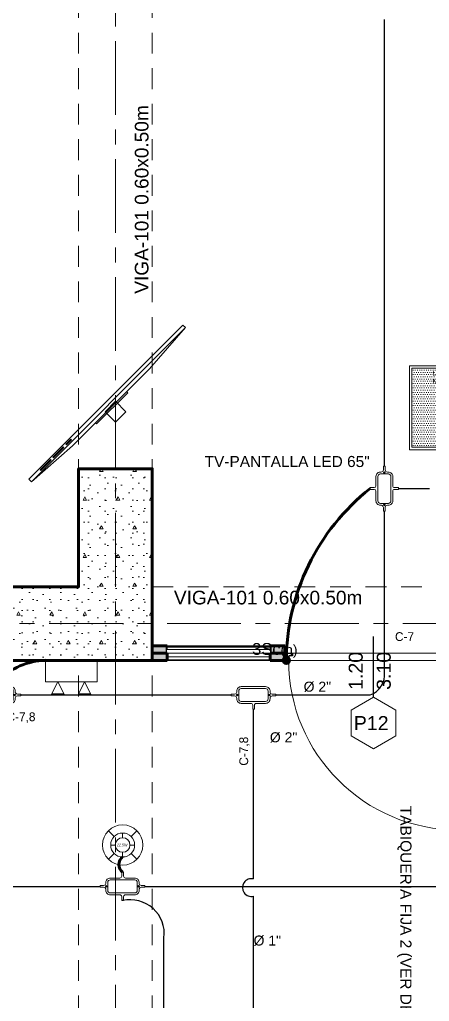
# Model space of a CAD drawing. Header units: inches. Extents: x -38 to 5698, y -33 to 92.
# Drawn here: x 413.67 to 416.45, y 27.39 to 34.05 of the extents above; entities that cross this region are included whole.
import ezdxf
from ezdxf.lldxf.tags import DXFTag

# ---------------------------------------------------------------- set-up
doc = ezdxf.new("R2010")
doc.units = ezdxf.units.IN
doc.header["$MEASUREMENT"] = 0
doc.set_wipeout_variables(frame=1)
for name, pattern in [('CONTINUA', [0]), ('DASHED', [0.75, 0.5, -0.25]), ('Hidden Line', [0.195611, 0.141111, -0.0545]), ('Punto & Raya', [0.65, 0.5, -0.075, 0, -0.075]), ('Rayas', [0.282222, 0.141111, -0.141111]), ('Wipeout_Contour', [1, 0, -1])]:
    doc.linetypes.add(name, pattern=pattern)
for name, color, linetype, lineweight in [('00 IE CKTO ILUMINACION', 3, 'Continuous', 50), ('00 IE CKTO TOMAS', 111, 'Rayas', 18), ('00_IE_Luminarias', 6, 'Continuous', 30), ('01 IE LUM LED EMP DN570B', 3, 'Continuous', 13), ('ALUMBRADO_CONDUIT', 30, 'CONDUIT1', 30), ('Bancas', 1, 'Continuous', 13), ('CABLEADO EXT.', 3, 'PVCSUBT', 30), ('Luminarias', 5, 'Continuous', 20), ('pulsador', 4, 'Continuous', 40), ('Simb_Alumbrado', 140, 'CONTINUA', 30)]:
    doc.layers.add(name, color=color, linetype=linetype, lineweight=lineweight)
for name, color, linetype in [('02 _ ARQ _ ALB _ Ejes Generales', 7, 'Continuous'), ('02 _ ARQ _ ALB _ Muros Interiores', 7, 'Continuous'), ('02 _ ARQ _ EQP _ Mobiliario interior', 7, 'Continuous'), ('02 _ ARQ _ ZON _ Espacio.3D', 7, 'Continuous'), ('08 _ STR _ EXT _ 06 Columnas', 7, 'Continuous'), ('08 _ STR _ EXT _ 09 Vigas', 7, 'Continuous'), ('1TEXT', 8, 'Continuous'), ('Acabado - Muros', 7, 'Continuous'), ('Notas - Etiquetas', 251, 'Continuous')]:
    doc.layers.add(name, color=color, linetype=linetype)
doc.styles.add('Annotative', font='arial.ttf')
doc.styles.add('Arial', font='arial.ttf')
doc.styles.add('Estilo_Generado_4', font='swisse.ttf')
doc.styles.add('{18b73a54-fa43-428c-adcb-c1c7bbdf2c84}', font='Simplex.shx')
tags = doc.linetypes.add('CONDUIT1', pattern='A,1,-0.19772,["con",{18b73a54-fa43-428c-adcb-c1c7bbdf2c84},S=0.2,R=0,X=0,Y=-0.065594],-0.593642', length=1.791362).pattern_tags.tags
tags[6] = DXFTag(74, 10)
tags = doc.linetypes.add('PVCSUBT', pattern='A,0.6,-0.3,0.6,-0.075691,["PVC",Standard,S=0.2,R=0,X=0,Y=-0.093724],-0.621005', length=2.196696).pattern_tags.tags
tags[10] = DXFTag(74, 10)

# ---------------------------------------------------------------- blocks, each defined once
blk = doc.blocks.new('LUMINARIA 2')
at = {"layer": '01 IE LUM LED EMP DN570B'}
for p, q in [((-0.094, 0.094), (-0.159, 0.158)), ((0.094, 0.094), (0.159, 0.158)), ((-0.094, -0.094), (-0.159, -0.158)), ((0.094, -0.094), (0.159, -0.158))]:
    blk.add_line(p, q, dxfattribs=at)
at = {"layer": '01 IE LUM LED EMP DN570B', "ltscale": 0.4}
for p, q in [((0, 0.081), (0, 0.133)), ((-0.081, 0), (-0.133, 0)), ((0.081, 0), (0.133, 0)), ((0, -0.081), (0, -0.133))]:
    blk.add_line(p, q, dxfattribs=at)
at = {"layer": '01 IE LUM LED EMP DN570B'}
for radius in [0.224, 0.133]:
    blk.add_circle((0, 0), radius, dxfattribs=at)
at = {"layer": '01 IE LUM LED EMP DN570B', "ltscale": 0.4}
blk.add_circle((0, 0), 0.0813, dxfattribs=at)
at = {"layer": '01 IE LUM LED EMP DN570B', "color": 8, "linetype": 'ByBlock', "lineweight": 80, "insert": (-0.065, 0.016), "char_height": 0.03, "width": 0.17858, "attachment_point": 1}
blk.add_mtext('{\\C3;22.5W}', dxfattribs=at)
blk = doc.blocks.new('*U270')
at = {"layer": 'Luminarias', "linetype": 'DASHED', "lineweight": 0, "ltscale": 0.05}
blk.add_lwpolyline([(0, -0.0045), (0, 0.0045)], dxfattribs=at)
blk = doc.blocks.new('*U271')
at = {"color": 0, "linetype": 'ByBlock', "lineweight": -2, "transparency": 16777216}
for p, rotation in [((-0.05, 0), 90), ((0, -0.05), 180), ((0.05, 0), 269.9999999999999)]:
    blk.add_blockref('*U270', p, dxfattribs=dict(at, rotation=rotation))
blk.add_blockref('*U270', (0, 0.05), dxfattribs=at)
blk = doc.blocks.new('PANEL LED 50W')
at = {"layer": 'Luminarias'}
h = blk.add_hatch(dxfattribs=at)
h.set_pattern_fill('DOTS', color=4, scale=0.009097)
h.set_pattern_definition([(0, (0, -2e-14), (0.0072206, 0.01444116), [0, -0.01444116])])
h.paths.add_polyline_path([(-0.2574, -0.2574), (0.2574, -0.2574), (0.2574, 0.2574), (-0.2574, 0.2574)])
h.paths.add_polyline_path([(-0.1296, 0.0974), (0.1849, 0.0974), (0.1849, 0.2469), (-0.1296, 0.2469)], flags=24)
at = {"layer": 'Luminarias', "color": 4, "lineweight": 0}
for points in [[(-0.2729, 0.2729), (0.2729, 0.2729), (0.2729, -0.2729), (-0.2729, -0.2729)], [(-0.2574, -0.2574), (0.2574, -0.2574), (0.2574, 0.2574), (-0.2574, 0.2574)]]:
    blk.add_lwpolyline(points, close=True, dxfattribs=at)
at = {"layer": 'Luminarias', "color": 4, "linetype": 'DASHED', "lineweight": 0, "ltscale": 0.01}
blk.add_circle((0, 0), 0.0455, dxfattribs=at)
at = {"color": 4}
blk.add_blockref('*U271', (0, 0), dxfattribs=at)
at = {"layer": 'Luminarias', "color": 4, "insert": (-0.1218, 0.2392), "char_height": 0.030929, "width": 0.382855, "attachment_point": 1}
blk.add_mtext('{\\Ftxt|c0;LED Panel 600-5 - NW      47 W}', dxfattribs=at)
blk = doc.blocks.new('lumin 47')
at = {"layer": 'ALUMBRADO_CONDUIT', "xscale": 1.041283452965173, "yscale": 1.041283452965173, "zscale": 1.041283452965173}
blk.add_blockref('PANEL LED 50W', (-76.251, 24.2433), dxfattribs=at)
blk = doc.blocks.new('oval t')
at = {"layer": 'Simb_Alumbrado', "lineweight": 13}
blk.add_lwpolyline([(0.0141, 0.0102, -0.414214), (0.0041, 0.0202), (0.0041, 0.0416), (-0.0056, 0.0416), (-0.0056, 0.0202, -0.414214), (-0.0156, 0.0102), (-0.0659, 0.0102, 0.414214), (-0.0899, -0.0138), (-0.0899, -0.0183, -0.414214), (-0.1019, -0.0303), (-0.1213, -0.0303), (-0.1213, -0.04), (-0.1016, -0.04, -0.451917), (-0.0897, -0.0535, 0.451917), (-0.0659, -0.0805), (0.0659, -0.0805, 0.414214), (0.0899, -0.0566), (0.0899, -0.0512, -0.398753), (0.1019, -0.0401), (0.1213, -0.0401), (0.1213, -0.0304), (0.1019, -0.0304, -0.368669), (0.0899, -0.0176), (0.0899, -0.0138, 0.414214), (0.0659, 0.0102), (0.0141, 0.0102)], format="xyb", dxfattribs=at)
blk.add_lwpolyline([(-0.0659, 0), (0.0659, 0, -0.414214), (0.0797, -0.0138), (0.0797, -0.0566, -0.414214), (0.0659, -0.0703), (-0.0659, -0.0703, -0.414214), (-0.0797, -0.0566), (-0.0797, -0.0138, -0.414214)], format="xyb", close=True, dxfattribs=at)
for points in [[(-0.0911, -0.0352), (-0.0828, -0.0352)], [(-0.0869, -0.031), (-0.0869, -0.0394)], [(0.0837, -0.0352), (0.0921, -0.0352)], [(0.0879, -0.031), (0.0879, -0.0394)]]:
    blk.add_lwpolyline(points, dxfattribs=at)
for centre in [(-0.0869, -0.0352), (0.0879, -0.0352)]:
    blk.add_circle(centre, 0.00419, dxfattribs=at)
blk = doc.blocks.new('CAJA CONDULET TIPO X')
at = {"layer": 'Simb_Alumbrado', "lineweight": 13}
for p, q in [((78.5283, -4.1616), (78.5283, -4.1519)), ((78.5283, -4.1519), (78.5497, -4.1519)), ((78.5497, -4.1616), (78.5283, -4.1616))]:
    blk.add_line(p, q, dxfattribs=at)
for points in [[(78.6505, -4.1716, -0.414214), (78.6605, -4.1616), (78.6819, -4.1616), (78.6819, -4.1519), (78.6605, -4.1519, -0.414214), (78.6505, -4.1419), (78.6505, -4.0916, 0.414214), (78.6265, -4.0677), (78.6219, -4.0677, -0.414214), (78.6099, -4.0557), (78.6099, -4.0363), (78.6002, -4.0363), (78.6002, -4.056, -0.451917), (78.5867, -4.0678, 0.451917), (78.5597, -4.0916), (78.5597, -4.1419)], [(78.5597, -4.1716), (78.5597, -4.2235, 0.414214), (78.5837, -4.2475), (78.589, -4.2475, -0.334232), (78.6002, -4.2595), (78.6002, -4.2789), (78.6099, -4.2789), (78.6099, -4.2595, -0.455912), (78.6227, -4.2475), (78.6265, -4.2475, 0.414214), (78.6505, -4.2235), (78.6505, -4.1716)]]:
    blk.add_lwpolyline(points, format="xyb", dxfattribs=at)
blk.add_lwpolyline([(78.6403, -4.0916), (78.6403, -4.2235, -0.414214), (78.6265, -4.2373), (78.5837, -4.2373, -0.414214), (78.5699, -4.2235), (78.5699, -4.0916, -0.414214), (78.5837, -4.0779), (78.6265, -4.0779, -0.414214)], format="xyb", close=True, dxfattribs=at)
for points in [[(78.6093, -4.0706), (78.6009, -4.0706)], [(78.6051, -4.0664), (78.6051, -4.0748)], [(78.6093, -4.2454), (78.6009, -4.2454)], [(78.6051, -4.2412), (78.6051, -4.2496)]]:
    blk.add_lwpolyline(points, dxfattribs=at)
for centre in [(78.6051, -4.0706), (78.6051, -4.2454)]:
    blk.add_circle(centre, 0.00419, dxfattribs=at)
for centre, start, end in [((78.5497, -4.1419), 270, 0), ((78.5497, -4.1716), 0, 90)]:
    blk.add_arc(centre, 0.01, start, end, dxfattribs=at)
blk = doc.blocks.new('pulsador')
at = {"layer": 'pulsador', "lineweight": 40}
h = blk.add_hatch(color=4, dxfattribs=at)
h.dxf.hatch_style = 1
h.paths.add_polyline_path([(246.2314, 46.0882, 1), (246.279, 46.0882, 1)])
h.paths.add_polyline_path([(246.2786, 46.0882, -1), (246.2317, 46.0882, -1)], flags=16)
h.paths.add_polyline_path([(246.271, 46.0882, -1), (246.2393, 46.0882, -1)], flags=0)
at = {"layer": 'pulsador'}
h = blk.add_hatch(color=4, dxfattribs=at)
h.dxf.hatch_style = 1
h.paths.add_polyline_path([(246.2393, 46.0882, 1), (246.271, 46.0882, 1)])
at = {"layer": 'pulsador', "color": 4, "lineweight": 50}
blk.add_circle((246.2552, 46.0882), 0.0238, dxfattribs=at)
at = {"layer": 'pulsador', "color": 4, "lineweight": 40}
blk.add_circle((246.2552, 46.0882), 0.0235, dxfattribs=at)
at = {"layer": 'pulsador', "color": 4}
blk.add_circle((246.2552, 46.0882), 0.0159, dxfattribs=at)
blk = doc.blocks.new('luz de emergencia')
at = {"color": 5, "lineweight": 40}
for p, q in [((164.1493, 48.9365, -0.0001), (164.2333, 48.9365, -0.0001)), ((164.3313, 48.9365, -0.0001), (164.4153, 48.9365, -0.0001))]:
    blk.add_line(p, q, dxfattribs=at)
at = {"layer": '00_IE_Luminarias', "color": 5, "linetype": 'Continuous', "lineweight": 13}
for p, q in [((164.1913, 49.0205, -0.0001), (164.1493, 48.9365, -0.0001)), ((164.2333, 48.9365, -0.0001), (164.1913, 49.0205, -0.0001)), ((164.3733, 49.0205, -0.0001), (164.3313, 48.9365, -0.0001)), ((164.4153, 48.9365, -0.0001), (164.3733, 49.0205, -0.0001))]:
    blk.add_line(p, q, dxfattribs=at)
at = {"layer": '00_IE_Luminarias', "color": 5, "linetype": 'Continuous', "lineweight": 13, "elevation": -0.0001}
blk.add_lwpolyline([(164.4573, 49.0205), (164.1073, 49.0205), (164.1073, 49.1666), (164.4573, 49.1665)], close=True, dxfattribs=at)

msp = doc.modelspace()

# ---------------------------------------------------------------- hatches: boundary and pattern name
at = {"layer": '08 _ STR _ EXT _ 06 Columnas', "linetype": 'Continuous', "lineweight": 9}
h = msp.add_hatch(dxfattribs=at)
h.set_pattern_fill('HORMIGÓN_EN_MASA_0002', style=0, pattern_type=2)
h.set_pattern_definition([(0, (370.00005, 6e-09), (0, 0.3897114), [0.024375, -0.200625]), (0, (370.11255, 0.19486), (0, 0.3897114), [0.024375, -0.200625]), (60, (370.00005, 6e-09), (-0.3375, 0.1948557), [0.024375, -0.200625]), (60, (370.22505, 6e-09), (-0.3375, 0.1948557), [0.024375, -0.200625]), (120, (370.02442, 6e-09), (0.3375, 0.1948557), [0.024375, -0.200625]), (120, (370.24942, 6e-09), (0.3375, 0.1948557), [0.024375, -0.200625]), (0, (370.00005, 0.0375), (0, 0.075), [0, -0.075, 0, -0.1125]), (45, (370.03755, 0.0375), (-0.05303301, 0.05303301), [0, -0.05625, 0, -0.09375])])
h.paths.add_polyline_path([(413.47, 29.7), (414.57, 29.7), (414.57, 31), (414.07, 31), (414.07, 30.2), (413.47, 30.2)])

# ---------------------------------------------------------------- linework, layer by layer
at = {"layer": '02 _ ARQ _ ALB _ Ejes Generales', "color": 251, "linetype": 'Punto & Raya', "lineweight": 13}
for p, q in [((414.32, 45.9), (414.32, 2.05)), ((425.57, 29.95), (374.8454, 29.95))]:
    msp.add_line(p, q, dxfattribs=at)
at = {"layer": '02 _ ARQ _ ALB _ Muros Interiores', "color": 152, "linetype": 'Continuous', "lineweight": 25}
msp.add_line((416.07, 29.45), (416.07, 29.8625), dxfattribs=at)
at = {"layer": '02 _ ARQ _ ALB _ Muros Interiores', "color": 165, "linetype": 'Continuous', "lineweight": 25}
for p, q in [((415.47, 29.7), (415.47, 29.75)), ((415.47, 29.75), (415.52, 29.75)), ((415.495, 29.7), (415.47, 29.7)), ((415.52, 29.73), (415.495, 29.73)), ((415.495, 29.73), (415.495, 29.7)), ((415.52, 29.75), (415.52, 29.73))]:
    msp.add_line(p, q, dxfattribs=at)
at = {"layer": '02 _ ARQ _ ALB _ Muros Interiores', "color": 7, "linetype": 'Continuous', "lineweight": 80}
msp.add_line((415.47, 29.75), (415.47, 29.7), dxfattribs=at)
at = {"layer": '02 _ ARQ _ ALB _ Muros Interiores', "color": 251, "linetype": 'Continuous', "lineweight": 13, "flags": 128}
msp.add_lwpolyline([(416.07, 29.1), (416.2216, 29.1875), (416.2216, 29.3625), (416.07, 29.45), (415.9185, 29.3625), (415.9185, 29.1875)], close=True, dxfattribs=at)
at = {"layer": '02 _ ARQ _ ALB _ Muros Interiores', "color": 175, "linetype": 'Continuous', "lineweight": 15}
msp.add_arc((416.645, 29.7), 1.15, 180, 270, dxfattribs=at)
at = {"layer": '02 _ ARQ _ EQP _ Mobiliario interior', "color": 175, "linetype": 'Continuous', "lineweight": 13}
for p, q in [((414.7949, 31.9571), (413.7497, 30.9119)), ((413.983, 31.1664), (414.0178, 31.2012)), ((413.9874, 31.162), (413.983, 31.1664)), ((414.0222, 31.1968), (413.9874, 31.162)), ((414.0178, 31.2012), (414.0222, 31.1968)), ((413.8959, 31.0793), (413.9655, 31.149)), ((413.97, 31.1446), (413.9003, 31.0749)), ((413.9655, 31.149), (413.97, 31.1446)), ((413.8088, 30.9922), (413.8784, 31.0619)), ((413.8829, 31.0575), (413.8132, 30.9878)), ((413.8784, 31.0619), (413.8829, 31.0575)), ((413.9003, 31.0749), (413.8959, 31.0793)), ((413.8132, 30.9878), (413.8088, 30.9922))]:
    msp.add_line(p, q, dxfattribs=at)
at = {"layer": '02 _ ARQ _ EQP _ Mobiliario interior', "color": 175, "linetype": 'Continuous', "lineweight": 13, "flags": 128}
for points in [[(414.7772, 31.9747), (413.732, 30.9296), (413.7497, 30.9119), (414.0287, 31.1555), (414.5513, 31.6781), (414.7949, 31.9571)], [(414.32, 31.4575), (414.2493, 31.3868), (414.32, 31.316), (414.3907, 31.3868)]]:
    msp.add_lwpolyline(points, close=True, dxfattribs=at)
msp.add_lwpolyline([(414.1839, 31.3107), (414.191, 31.3037), (414.4031, 31.5158), (414.396, 31.5229)], dxfattribs=at)
at = {"layer": '02 _ ARQ _ ZON _ Espacio.3D', "color": 254, "linetype": 'Continuous', "lineweight": 0, "flags": 128}
for points in [[(413.47, 30.2), (414.07, 30.2), (414.07, 31), (414.57, 31), (414.57, 29.75), (420.57, 29.75), (420.57, 30.2), (421.07, 30.2), (421.07, 30.7), (421.42, 30.7)], [(421.42, 27), (421.42, 29.7), (393.07, 29.7)]]:
    msp.add_lwpolyline(points, dxfattribs=at)
at = {"layer": '08 _ STR _ EXT _ 06 Columnas', "color": 7, "linetype": 'Continuous', "lineweight": 60, "flags": 128}
msp.add_lwpolyline([(413.47, 29.7), (414.57, 29.7), (414.57, 31), (414.07, 31), (414.07, 30.2), (413.47, 30.2)], close=True, dxfattribs=at)
at = {"layer": '08 _ STR _ EXT _ 09 Vigas', "color": 251, "linetype": 'Hidden Line', "lineweight": 13}
for p, q in [((414.07, 30.2), (414.07, 39.4)), ((414.57, 30.2), (414.57, 39.4)), ((407.57, 30.2), (414.07, 30.2)), ((414.57, 30.2), (421.07, 30.2)), ((379.57, 29.7), (414.07, 29.7)), ((414.07, 17.4), (414.07, 29.7)), ((414.57, 29.7), (421.07, 29.7)), ((414.57, 17.4), (414.57, 29.7))]:
    msp.add_line(p, q, dxfattribs=at)
at = {"layer": 'Acabado - Muros', "color": 7, "linetype": 'Continuous', "lineweight": 60}
for p, q in [((414.57, 29.8), (414.57, 29.7)), ((415.47, 29.8), (415.47, 29.7))]:
    msp.add_line(p, q, dxfattribs=at)
at = {"layer": 'ALUMBRADO_CONDUIT', "color": 30, "lineweight": 30, "ltscale": 0.4, "true_color": 0xf26722}
for p, q in [((416.1452, 31.0171, -0.0001), (416.1461, 34.0462, -0.0001)), ((416.2405, 30.866, -0.0001), (416.4493, 30.866)), ((416.1451, 29.6186), (416.1451, 30.7129, -0.0001)), ((415.2569, 28.218), (415.2569, 29.3692)), ((415.2569, 18.4838), (415.2569, 28.1003)), ((414.6491, 26.1721), (414.6491, 27.8239))]:
    msp.add_line(p, q, dxfattribs=at)
for points in [[(413.6788, 29.4655), (415.1038, 29.4655)], [(415.4081, 29.4655), (416.0488, 29.4655)], [(414.5199, 28.1672), (416.6991, 28.1672)], [(410.7926, 28.1662), (414.2157, 28.1662)]]:
    msp.add_lwpolyline(points, dxfattribs=at)
at = {"layer": 'ALUMBRADO_CONDUIT'}
for centre, radius, start, end in [((415.9975, 29.6047), 0.1483, 290.23594, 5.41469), ((415.2423, 28.1592), 0.0606, 76.0101, 283.9899), ((414.4213, 27.8474), 0.2296, 352.78655, 103.21938)]:
    msp.add_arc(centre, radius, start, end, dxfattribs=at)
at = {"layer": 'CABLEADO EXT.', "color": 3, "lineweight": 80}
for centre, radius, start, end in [((416.9771, 29.6907, -0.0001), 1.4983, 128.33063, 179.99022), ((413.8569, 29.2368), 0.464, 91.46815, 135.53678), ((414.4065, 28.3153), 0.0641, 126.0183, 233.9817)]:
    msp.add_arc(centre, radius, start, end, dxfattribs=at)

# ---------------------------------------------------------------- block references
msp.add_blockref('lumin 47', (492.8492, 7.1701))
at = {"xscale": 1.253906979044094, "yscale": 1.253906979044094, "zscale": 1.253906979044094}
msp.add_blockref('CAJA CONDULET TIPO X', (317.5807, 36.0782, -0.0001), dxfattribs=at)
at = {"color": 4, "lineweight": 40}
msp.add_blockref('pulsador', (169.2237, -16.3882, -0.0001), dxfattribs=at)
at = {"xscale": 1.253906979044094, "yscale": 1.253906979044094, "zscale": 1.253906979044094, "rotation": 270}
msp.add_blockref('CAJA CONDULET TIPO X', (419.581, 126.7306), dxfattribs=at)
at = {"layer": '01 IE LUM LED EMP DN570B', "xscale": 0.6105334384153049, "yscale": 0.6105334384153049, "zscale": 0.6105334384153049}
msp.add_blockref('LUMINARIA 2', (414.3688, 28.448), dxfattribs=at)
at = {"layer": 'Bancas', "color": 252, "true_color": 0x939598, "xscale": 1.253906979044094, "yscale": 1.253906979044094, "zscale": 1.253906979044094}
msp.add_blockref('oval t', (413.5267, 29.5097), dxfattribs=at)
at = {"layer": 'Bancas', "color": 252, "true_color": 0x939598, "xscale": 1.253906979044094, "yscale": 1.253906979044094, "zscale": 1.253906979044094, "rotation": 180}
msp.add_blockref('oval t', (415.2559, 29.4214), dxfattribs=at)
at = {"layer": 'pulsador', "color": 4, "lineweight": 40}
msp.add_blockref('luz de emergencia', (249.7377, -19.4658, 0.0001), dxfattribs=at)

# ---------------------------------------------------------------- texts
at = {"layer": '00 IE CKTO ILUMINACION', "color": 3, "linetype": 'CONTINUA', "lineweight": 15}
for s, p in [('C-7', (416.2162, 29.8314)), ('C-7,8', (413.5812, 29.2876))]:
    msp.add_text(s, height=0.06, dxfattribs=at).set_placement(p)
msp.add_text('C-7,8', height=0.06, rotation=90, dxfattribs=at).set_placement((415.2201, 28.9859))
at = {"layer": '02 _ ARQ _ ALB _ Muros Interiores', "color": 251, "lineweight": 25, "char_height": 0.095, "attachment_point": 7, "rotation": 90, "style": 'Estilo_Generado_4'}
for s, insert in [('\\A1;{\\pql;\\pt0;\\fSwis721 Ex BT|b0|i0|c0|p34;1.20\\fSwis721 Ex BT|b0|i0|c0|p34;\\A1{\\H.66x;\\S^  ;}\\fSwis721 Ex BT|b0|i0|c0|p34;\\fSwis721 Ex BT|b0|i0|c0|p34;}', (416.025, 29.5)), ('\\A1;{\\pql;\\pt0;\\fSwis721 Ex BT|b0|i0|c0|p34;3.10\\fSwis721 Ex BT|b0|i0|c0|p34;\\A1{\\H.66x;\\S^  ;}\\fSwis721 Ex BT|b0|i0|c0|p34;\\fSwis721 Ex BT|b0|i0|c0|p34;}', (416.215, 29.5))]:
    msp.add_mtext(s, dxfattribs=dict(at, insert=insert))
at = {"layer": '02 _ ARQ _ ALB _ Muros Interiores', "color": 251, "lineweight": 25, "insert": (415.9367, 29.2275), "char_height": 0.095, "attachment_point": 7, "style": 'Estilo_Generado_4'}
msp.add_mtext('\\A1;{\\pql;\\pt0;\\fSwis721 Ex BT|b0|i0|c0|p34;P12\\fSwis721 Ex BT|b0|i0|c0|p34;\\fSwis721 Ex BT|b0|i0|c0|p34;\\fSwis721 Ex BT|b0|i0|c0|p34;}', dxfattribs=at)
at = {"layer": '1TEXT', "color": 50, "linetype": 'Continuous', "style": 'Arial'}
for s, p in [('%%C 2"', (415.5965, 29.488, -0.0016)), ('%%C 2"', (415.3674, 29.1448)), ('%%C 1"', (415.2569, 27.7661))]:
    msp.add_text(s, height=0.06788, rotation=0, dxfattribs=at).set_placement(p)
at = {"layer": 'Notas - Etiquetas', "color": 8, "linetype": 'Continuous', "lineweight": 13, "style": 'Estilo_Generado_4'}
for s, insert, char_height, attachment_point, rotation in [('\\A1;{\\pql;\\fSwis721 Ex BT|b0|i0|c0|p34;VIGA-101\\fSwis721 Ex BT|b0|i0|c0|p34; \\fSwis721 Ex BT|b0|i0|c0|p34;0.60\\fSwis721 Ex BT|b0|i0|c0|p34;x\\fSwis721 Ex BT|b0|i0|c0|p34;0.50\\fSwis721 Ex BT|b0|i0|c0|p34;m}', (414.4514, 32.1872), 0.0925, 1, 90), ('\\A1;{\\pql;\\fSwis721 Ex BT|b0|i0|c0|p34;TABIQUERIA FIJA 2 (VER DETALLE)\\fSwis721 Ex BT|b0|i0|c0|p34; }', (416.2792, 28.714), 0.075, 4, 270.00073)]:
    msp.add_mtext(s, dxfattribs=dict(at, insert=insert, char_height=char_height, attachment_point=attachment_point, rotation=rotation))
at = {"layer": 'Notas - Etiquetas', "color": 8, "linetype": 'Continuous', "lineweight": 35, "insert": (414.9246, 31.0487), "char_height": 0.075, "attachment_point": 4, "style": 'Estilo_Generado_4'}
msp.add_mtext('\\A1;{\\pql;\\fSwis721 Ex BT|b0|i0|c0|p34;TV-PANTALLA LED 65"}', dxfattribs=at)
at = {"layer": 'Notas - Etiquetas', "color": 8, "linetype": 'Continuous', "lineweight": 13, "insert": (414.7167, 30.1724), "char_height": 0.0925, "attachment_point": 1, "style": 'Estilo_Generado_4'}
msp.add_mtext('\\A1;{\\pql;\\fSwis721 Ex BT|b0|i0|c0|p34;VIGA-101\\fSwis721 Ex BT|b0|i0|c0|p34; \\fSwis721 Ex BT|b0|i0|c0|p34;0.60\\fSwis721 Ex BT|b0|i0|c0|p34;x\\fSwis721 Ex BT|b0|i0|c0|p34;0.50\\fSwis721 Ex BT|b0|i0|c0|p34;m}', dxfattribs=at)

# ---------------------------------------------------------------- next in the draw order: wipeouts: each hides what was drawn before it
at = {"color": 254, "linetype": 'Wipeout_Contour', "lineweight": 0, "ltscale": 13045.566315}
msp.add_wipeout([(414.67, 29.7), (415.37, 29.7), (415.37, 29.75), (414.67, 29.75)], dxfattribs=at).dxf.layer = 'Acabado - Muros'

# ---------------------------------------------------------------- next in the draw order: linework, layer by layer
at = {"layer": 'Acabado - Muros', "color": 251, "linetype": 'Continuous', "lineweight": 13, "flags": 128}
msp.add_lwpolyline([(415.37, 29.7), (414.67, 29.7)], dxfattribs=at)

# ---------------------------------------------------------------- next in the draw order: wipeouts: each hides what was drawn before it
at = {"color": 254, "linetype": 'Wipeout_Contour', "lineweight": 0, "ltscale": 13045.56595}
msp.add_wipeout([(414.67, 29.705), (415.37, 29.705), (415.37, 29.725), (414.67, 29.725)], dxfattribs=at).dxf.layer = 'Acabado - Muros'

# ---------------------------------------------------------------- next in the draw order: hatches: boundary and pattern name
at = {"layer": 'Acabado - Muros', "linetype": 'Continuous', "lineweight": 0}
for points in [[(414.67, 29.7), (414.67, 29.75), (414.57, 29.75), (414.57, 29.7)], [(415.37, 29.7), (415.47, 29.7), (415.47, 29.75), (415.37, 29.75)]]:
    msp.add_hatch(color=254, dxfattribs=at).paths.add_polyline_path(points)

# ---------------------------------------------------------------- next in the draw order: linework, layer by layer
at = {"layer": 'Acabado - Muros', "color": 7, "linetype": 'Continuous', "lineweight": 60}
for p, q in [((414.67, 29.8), (414.67, 29.7)), ((415.37, 29.8), (415.37, 29.7)), ((414.67, 29.7), (414.57, 29.7)), ((415.47, 29.75), (415.37, 29.75)), ((415.47, 29.7), (415.37, 29.7))]:
    msp.add_line(p, q, dxfattribs=at)
at = {"layer": 'Acabado - Muros', "color": 7, "linetype": 'Continuous', "lineweight": 13, "flags": 128}
msp.add_lwpolyline([(414.67, 29.705), (414.67, 29.725), (415.37, 29.725), (415.37, 29.705)], close=True, dxfattribs=at)

# ---------------------------------------------------------------- next in the draw order: wipeouts: each hides what was drawn before it
at = {"color": 254, "linetype": 'Wipeout_Contour', "lineweight": 0, "ltscale": 13045.568139}
msp.add_wipeout([(414.67, 29.8), (414.67, 29.75), (415.37, 29.75), (415.37, 29.8)], dxfattribs=at).dxf.layer = 'Acabado - Muros'

# ---------------------------------------------------------------- next in the draw order: linework, layer by layer
at = {"layer": 'Acabado - Muros', "color": 251, "linetype": 'Continuous', "lineweight": 13, "flags": 128}
for points in [[(415.37, 29.8), (414.67, 29.8)], [(415.37, 29.75), (414.67, 29.75)]]:
    msp.add_lwpolyline(points, dxfattribs=at)

# ---------------------------------------------------------------- next in the draw order: wipeouts: each hides what was drawn before it
at = {"color": 254, "linetype": 'Wipeout_Contour', "lineweight": 0, "ltscale": 13045.568503}
msp.add_wipeout([(414.67, 29.795), (414.67, 29.775), (415.37, 29.775), (415.37, 29.795)], dxfattribs=at).dxf.layer = 'Acabado - Muros'

# ---------------------------------------------------------------- next in the draw order: hatches: boundary and pattern name
at = {"layer": 'Acabado - Muros', "linetype": 'Continuous', "lineweight": 0}
for points in [[(414.67, 29.8), (414.57, 29.8), (414.57, 29.75), (414.67, 29.75)], [(415.37, 29.8), (415.37, 29.75), (415.47, 29.75), (415.47, 29.8)]]:
    msp.add_hatch(color=254, dxfattribs=at).paths.add_polyline_path(points)
h = msp.add_hatch(dxfattribs=at)
h.set_pattern_fill('CONTRACHAPADO_0002', color=254, style=0, pattern_type=2)
h.set_pattern_definition([(0, (370.000046, 6e-09), (0, 0.030000001), [])])
h.paths.add_polyline_path([(414.67, 29.795), (414.67, 29.775), (415.37, 29.775), (415.37, 29.795)])

# ---------------------------------------------------------------- next in the draw order: linework, layer by layer
at = {"layer": 'Acabado - Muros', "color": 7, "linetype": 'Continuous', "lineweight": 60}
for p, q in [((414.67, 29.8), (414.57, 29.8)), ((415.47, 29.8), (415.37, 29.8)), ((414.67, 29.75), (414.57, 29.75))]:
    msp.add_line(p, q, dxfattribs=at)
at = {"layer": 'Acabado - Muros', "color": 7, "linetype": 'Continuous', "lineweight": 13, "flags": 128}
msp.add_lwpolyline([(414.67, 29.795), (414.67, 29.775), (415.37, 29.775), (415.37, 29.795)], close=True, dxfattribs=at)

# ---------------------------------------------------------------- next in the draw order: texts
at = {"layer": '00 IE CKTO TOMAS', "insert": (415.2472, 29.7175), "char_height": 0.08, "width": 0.768045, "attachment_point": 7, "style": 'Annotative'}
msp.add_mtext('3Sc{\\H0.84375x;(n)}', dxfattribs=at)

doc.saveas('drawing.dxf')
